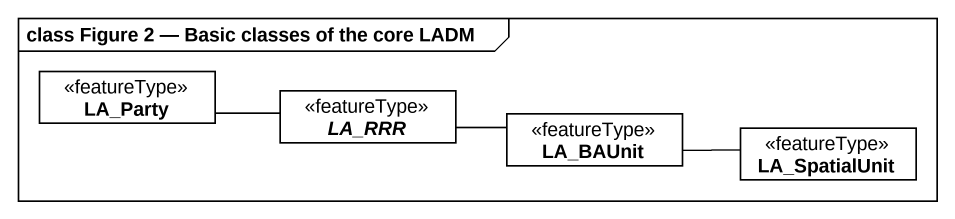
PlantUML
@startuml
mainframe class Figure 2 — Basic classes of the core LADM
hide circle
hide empty members
class LA_Party <<featureType>> #FFFFFF
abstract class LA_RRR <<featureType>> #FFFFFF
class LA_BAUnit <<featureType>> #FFFFFF
class LA_SpatialUnit <<featureType>> #FFFFFF
LA_Party -right- LA_RRR
LA_RRR -right- LA_BAUnit
LA_SpatialUnit -left- LA_BAUnit
@enduml
